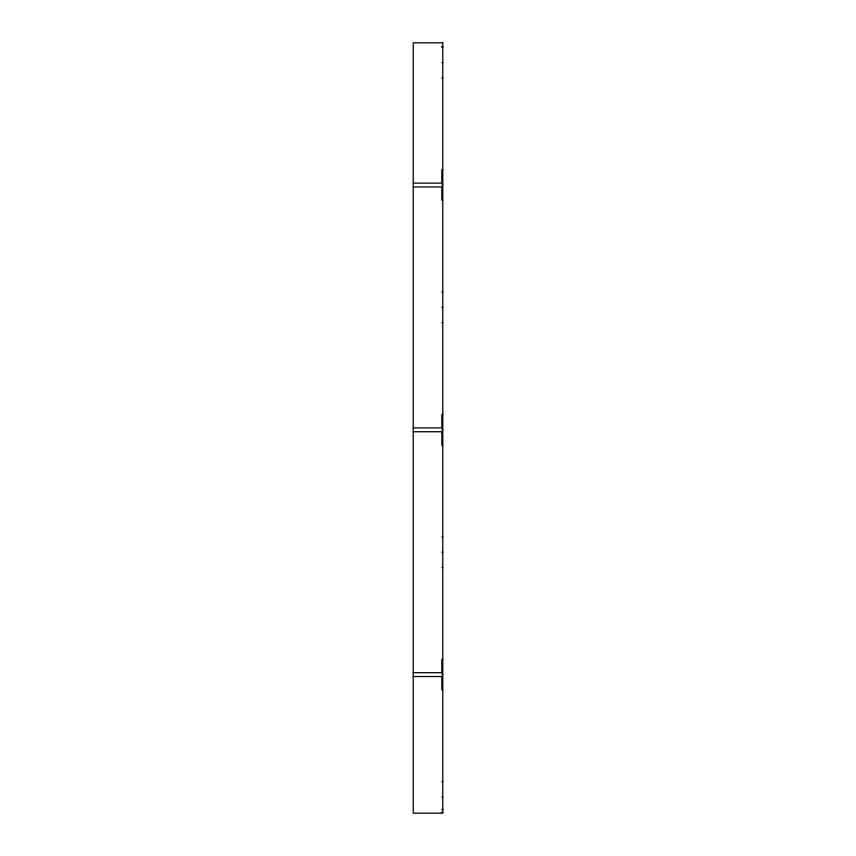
<?xml version="1.0" encoding="UTF-8"?>
<svg xmlns="http://www.w3.org/2000/svg" width="856" height="856" viewBox="0 0 856 856"><rect width="100%" height="100%" fill="white"/><g stroke="black" fill="none" stroke-linecap="round" stroke-linejoin="round"><path stroke-width="1.28" d="M441.846 46.62L442.766 46.62M441.846 47.348L442.766 47.348M441.846 62.638L442.766 62.638M441.846 77.939L442.766 77.939M442.766 169.734L441.846 169.734L441.846 183.12L413.234 183.12M441.846 185.035L442.766 185.035M413.234 186.95L441.846 186.95L441.846 200.336L442.766 200.336M441.846 292.131L442.766 292.131M441.846 307.432L442.766 307.432M441.846 322.733L442.766 322.733M442.766 414.529L441.846 414.529L441.846 427.914L413.234 427.914M441.846 429.819L442.766 429.819M413.234 431.734L441.846 431.734L441.846 445.12L442.766 445.12M441.846 536.915L442.766 536.915M441.846 552.216L442.766 552.216M441.846 567.517L442.766 567.517M442.766 659.313L441.846 659.313L441.846 672.698L413.234 672.698M441.846 674.614L442.766 674.614M413.234 676.529L441.846 676.529L441.846 689.915L442.766 689.915M441.846 781.71L442.766 781.71M441.846 797.011L442.766 797.011M441.846 809.38L442.766 809.38M441.846 812.301L442.766 812.301M442.766 42.8L413.234 42.8L413.234 813.2L442.766 813.2L442.766 42.8"/></g></svg>
